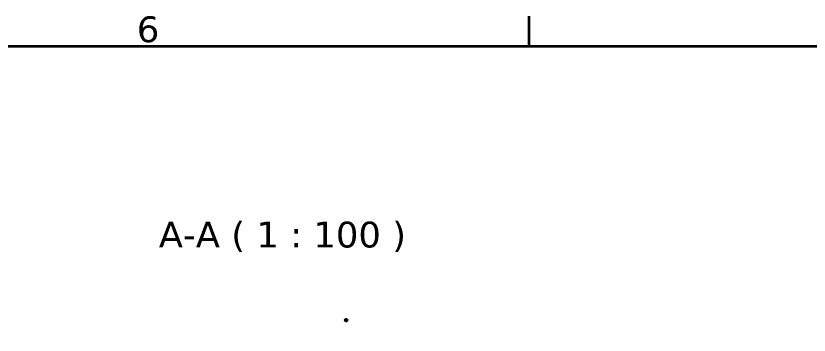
# Model space of a CAD drawing. Header units: millimetres. Extents: x 0 to 67800, y 0 to 42000.
# Drawn here: x 17305 to 24985, y 38205 to 41294 of the extents above; entities that cross this region are included whole.
import ezdxf

# ---------------------------------------------------------------- set-up
doc = ezdxf.new("R2010")
doc.units = ezdxf.units.MM
doc.header["$LTSCALE"] = 100
for name, color, linetype, lineweight in [('Border (ISO)', 7, 'Continuous', 35), ('Symbol (ISO)', 7, 'Continuous', 18), ('Visible (ISO)', 7, 'Continuous', 35)]:
    doc.layers.add(name, color=color, linetype=linetype, lineweight=lineweight)
doc.styles.add('Note Text (ISO)', font='verdana.ttf')

# ---------------------------------------------------------------- blocks, each defined once
blk = doc.blocks.new('Borders Default Border')
at = {"layer": 'Border (ISO)'}
blk.add_line((222.75, 410), (222.75, 412.9), dxfattribs=at)
at = {"layer": 'Border (ISO)', "flags": 128}
blk.add_lwpolyline([(10, 10), (10, 410), (584, 410), (584, 10), (10, 10)], dxfattribs=at)
at = {"layer": 'Border (ISO)', "insert": (184.758, 410.347), "char_height": 2.5, "attachment_point": 7, "style": 'Note Text (ISO)'}
blk.add_mtext('6', dxfattribs=at)

msp = doc.modelspace()

# ---------------------------------------------------------------- linework, layer by layer
at = {"layer": 'Visible (ISO)'}
msp.add_circle((20502.83, 38349.6), 10, dxfattribs=at)

# ---------------------------------------------------------------- block references
at = {"xscale": 100, "yscale": 100, "zscale": 100}
msp.add_blockref('Borders Default Border', (0, 0), dxfattribs=at)

# ---------------------------------------------------------------- texts
at = {"layer": 'Symbol (ISO)', "insert": (18688.52, 39008.17), "char_height": 250, "attachment_point": 7, "style": 'Note Text (ISO)'}
msp.add_mtext('A-A ( 1 : 100 )', dxfattribs=at)

doc.saveas('drawing.dxf')
